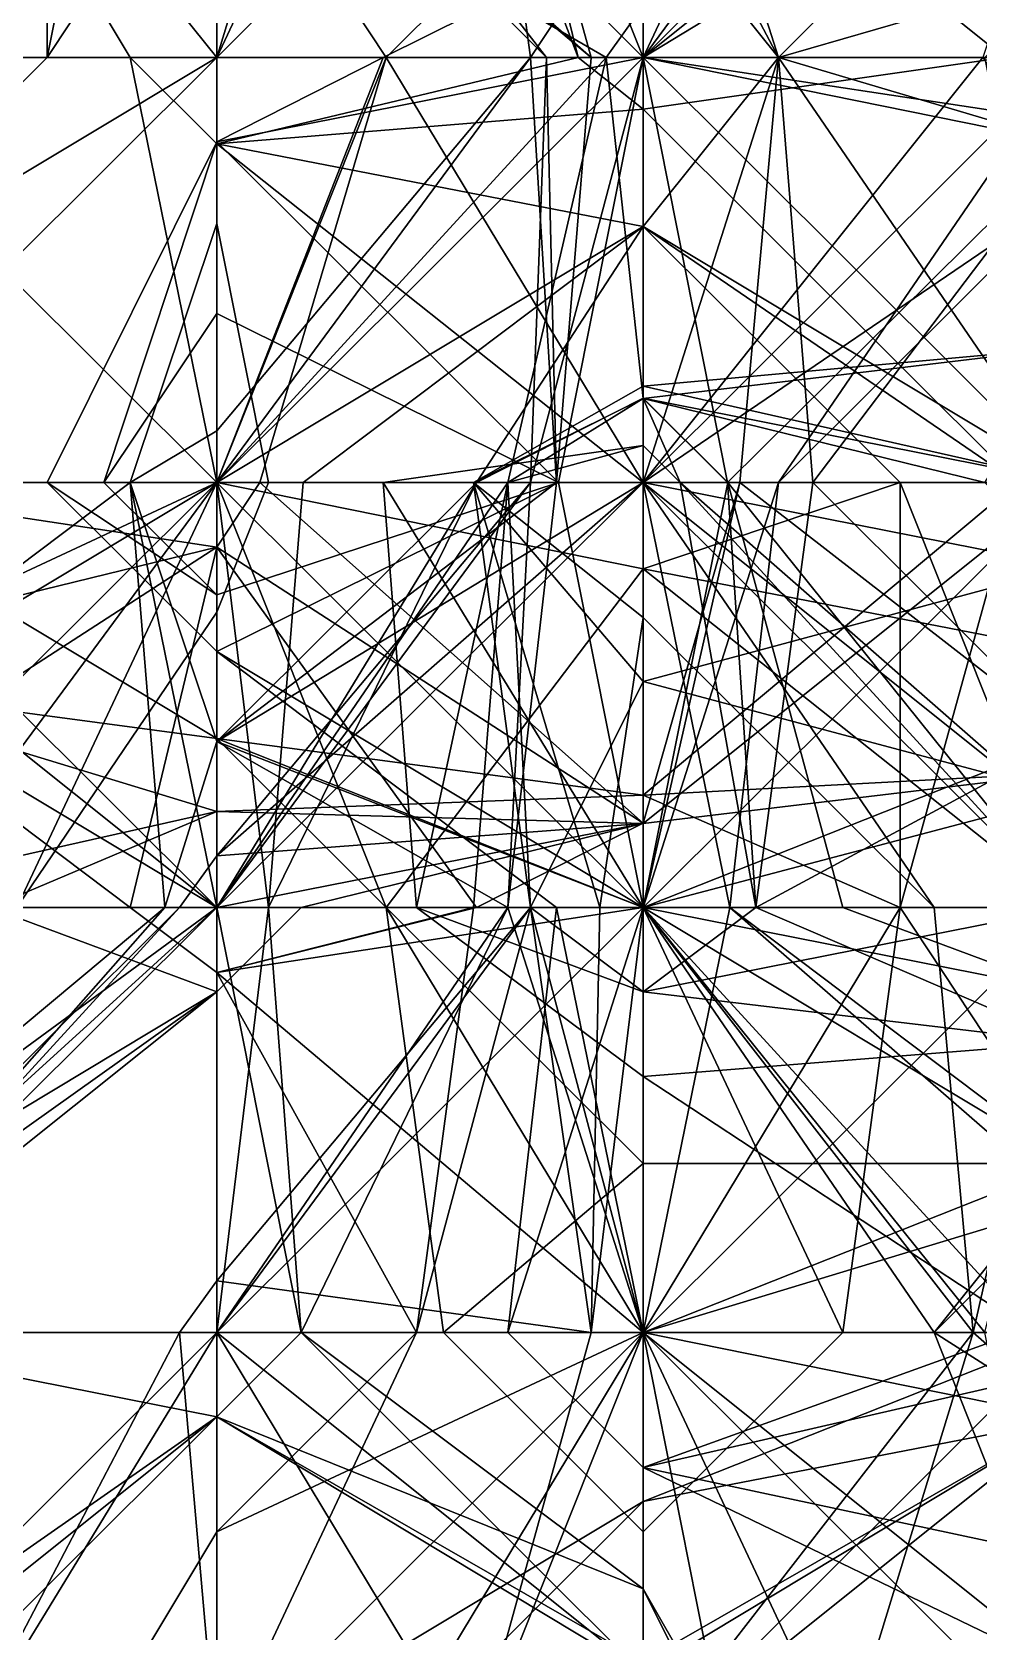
# Model space of a CAD drawing. Header units: metres. Extents: x 15 to 162, y 15 to 204.
# Drawn here: x 70.56 to 84.09, y 99.15 to 122.03 of the extents above; entities that cross this region are included whole.
import ezdxf

# ---------------------------------------------------------------- set-up
doc = ezdxf.new("R2010")
doc.units = ezdxf.units.M

msp = doc.modelspace()

# ---------------------------------------------------------------- linework, layer by layer
at = {"layer": 'fALFF_NINET_XXX_pre-post.nii', "color": 116, "linetype": 'CONTINUOUS'}
for points in [[(68.31032, 127.75, 17.709677), (67.1, 121.666664, 14.153797), (71.96094, 121.666664, 17.709677)], [(67.1, 121.666664, 86.20104), (70.774414, 127.75, 82.645164), (70.774414, 121.666664, 82.645164)], [(67.1, 121.666664, 86.20104), (73.2, 124.90044, 88.548386), (70.774414, 127.75, 82.645164)], [(73.2, 121.666664, 18.608997), (73.2, 127.75, 20.847708), (68.31032, 127.75, 17.709677)], [(71.96094, 121.666664, 17.709677), (73.2, 121.666664, 18.608997), (68.31032, 127.75, 17.709677)], [(73.2, 125.33103, 76.741936), (70.774414, 121.666664, 82.645164), (71.99196, 127.75, 76.741936)], [(71.99196, 127.75, 76.741936), (70.774414, 121.666664, 82.645164), (70.774414, 127.75, 82.645164)], [(76.057365, 127.75, 23.612904), (73.2, 121.666664, 18.608997), (78.370705, 121.666664, 23.612904)], [(73.2, 127.75, 20.847708), (73.2, 121.666664, 18.608997), (76.057365, 127.75, 23.612904)], [(77.91861, 121.666664, 35.419353), (73.2, 126.37238, 35.419353), (73.2, 127.75, 33.07201)], [(79.3, 121.666664, 33.54443), (77.91861, 121.666664, 35.419353), (73.2, 127.75, 33.07201)], [(79.3, 121.666664, 33.54443), (73.2, 127.75, 33.07201), (76.87441, 127.75, 29.516129)], [(73.2, 126.14158, 41.322582), (78.556564, 121.666664, 41.322582), (76.87441, 127.75, 47.225807)], [(75.05859, 127.75, 147.58064), (73.2, 121.666664, 151.13652), (73.2, 126.51432, 147.58064)], [(75.05859, 127.75, 147.58064), (79.3, 127.75, 150.34584), (73.2, 121.666664, 151.13652)], [(79.3, 127.75, 150.34584), (79.3, 121.666664, 151.13652), (73.2, 121.666664, 151.13652)], [(78.370705, 121.666664, 23.612904), (76.87441, 127.75, 29.516129), (76.057365, 127.75, 23.612904)], [(79.3, 121.666664, 24.512222), (79.3, 125.81787, 29.516129), (76.87441, 127.75, 29.516129)], [(79.3, 121.666664, 24.512222), (76.87441, 127.75, 29.516129), (78.370705, 121.666664, 23.612904)], [(79.3, 121.666664, 33.54443), (76.87441, 127.75, 29.516129), (79.3, 125.81787, 29.516129)], [(78.556564, 121.666664, 41.322582), (77.68717, 121.666664, 47.225807), (76.87441, 127.75, 47.225807)], [(79.3, 124.08563, 53.129032), (76.87441, 127.75, 47.225807), (77.68717, 121.666664, 53.129032)], [(77.68717, 121.666664, 53.129032), (76.87441, 127.75, 47.225807), (77.68717, 121.666664, 47.225807)], [(85.4, 122.87367, 47.225807), (79.3, 127.75, 49.57315), (81.23742, 121.666664, 53.129032)], [(79.3, 124.08563, 53.129032), (81.23742, 121.666664, 53.129032), (79.3, 127.75, 49.57315)], [(85.4, 126.54526, 100.354836), (83.78718, 127.75, 94.451614), (79.3, 121.666664, 94.96551)], [(79.3, 122.40808, 94.451614), (79.3, 121.666664, 94.96551), (83.78718, 127.75, 94.451614)], [(82.15737, 127.75, 123.96774), (79.3, 123.52018, 123.96774), (79.3, 121.666664, 124.86706)], [(82.15737, 127.75, 123.96774), (79.3, 121.666664, 124.86706), (85.4, 127.75, 126.315094)], [(85.4, 127.75, 126.315094), (79.3, 121.666664, 124.86706), (85.4, 121.666664, 125.52855)], [(85.4, 121.666664, 151.13652), (79.3, 121.666664, 151.13652), (85.4, 127.75, 150.34584)], [(85.4, 127.75, 150.34584), (79.3, 121.666664, 151.13652), (79.3, 127.75, 150.34584)], [(67.1, 125.81787, 141.67741), (73.2, 126.51432, 147.58064), (69.52559, 121.666664, 147.58064)], [(69.52559, 121.666664, 147.58064), (73.2, 126.51432, 147.58064), (73.2, 121.666664, 151.13652)], [(78.556564, 121.666664, 41.322582), (73.2, 126.37238, 35.419353), (77.91861, 121.666664, 35.419353)], [(73.2, 126.14158, 41.322582), (73.2, 126.37238, 35.419353), (78.556564, 121.666664, 41.322582)], [(85.4, 126.54526, 100.354836), (79.3, 121.666664, 94.96551), (85.4, 121.666664, 94.96551)], [(84.4707, 121.666664, 29.516129), (79.3, 125.81787, 29.516129), (79.3, 121.666664, 24.512222)], [(84.4707, 121.666664, 29.516129), (79.3, 121.666664, 33.54443), (79.3, 125.81787, 29.516129)], [(79.3, 125.33103, 82.645164), (85.4, 125.81787, 88.548386), (81.23742, 121.666664, 88.548386)], [(81.23742, 121.666664, 88.548386), (85.4, 125.81787, 88.548386), (85.4, 121.666664, 93.55229)], [(73.2, 125.33103, 76.741936), (73.2, 121.666664, 80.29782), (70.774414, 121.666664, 82.645164)], [(73.2, 125.33103, 76.741936), (79.3, 125.33103, 82.645164), (75.62559, 121.666664, 82.645164)], [(73.2, 125.33103, 76.741936), (75.62559, 121.666664, 82.645164), (73.2, 121.666664, 80.29782)], [(75.62559, 121.666664, 82.645164), (79.3, 125.33103, 82.645164), (79.3, 121.666664, 86.20104)], [(85.4, 125.373695, 118.064514), (79.3, 121.666664, 122.76865), (79.3, 123.52018, 123.96774)], [(85.4, 125.373695, 118.064514), (84.160934, 121.666664, 118.064514), (79.3, 121.666664, 122.76865)], [(79.3, 125.33103, 82.645164), (81.23742, 121.666664, 88.548386), (79.3, 121.666664, 86.20104)], [(67.1, 121.666664, 86.20104), (67.1, 124.90044, 88.548386), (73.2, 124.90044, 88.548386)], [(73.2, 124.90044, 88.548386), (67.1, 124.90044, 88.548386), (67.1, 121.666664, 90.109184)], [(73.2, 121.666664, 89.71745), (73.2, 124.90044, 88.548386), (67.1, 121.666664, 90.109184)], [(73.2, 124.90044, 88.548386), (78.768974, 121.666664, 94.451614), (79.3, 122.40808, 94.451614)], [(73.2, 124.90044, 88.548386), (73.2, 121.666664, 89.71745), (78.768974, 121.666664, 94.451614)], [(77.68717, 121.666664, 53.129032), (79.3, 121.666664, 54.68983), (79.3, 124.08563, 53.129032)], [(81.23742, 121.666664, 53.129032), (79.3, 124.08563, 53.129032), (79.3, 121.666664, 54.68983)], [(79.3, 121.666664, 122.76865), (75.58281, 121.666664, 123.96774), (79.3, 123.52018, 123.96774)], [(75.58281, 121.666664, 123.96774), (79.3, 121.666664, 124.86706), (79.3, 123.52018, 123.96774)], [(85.4, 122.87367, 47.225807), (81.23742, 121.666664, 53.129032), (84.18968, 121.666664, 47.225807)], [(78.768974, 121.666664, 94.451614), (79.3, 121.666664, 94.96551), (79.3, 122.40808, 94.451614)], [(71.96094, 121.666664, 17.709677), (67.1, 121.666664, 14.153797), (73.2, 115.583336, 14.153797)], [(67.1, 121.666664, 14.153797), (67.1, 115.583336, 14.944483), (73.2, 115.583336, 14.153797)], [(67.1, 118.0023, 82.645164), (70.774414, 121.666664, 82.645164), (73.2, 121.666664, 80.29782)], [(67.1, 118.0023, 82.645164), (73.2, 121.666664, 80.29782), (67.1, 115.583336, 81.084366)], [(67.1, 115.583336, 81.084366), (73.2, 121.666664, 80.29782), (73.2, 115.583336, 82.045616)], [(67.1, 118.0023, 82.645164), (67.1, 121.666664, 86.20104), (70.774414, 121.666664, 82.645164)], [(73.2, 115.583336, 90.42331), (73.2, 121.666664, 89.71745), (67.1, 115.583336, 89.71745)], [(73.2, 121.666664, 89.71745), (67.1, 121.666664, 90.109184), (67.1, 115.583336, 89.71745)], [(69.52559, 121.666664, 147.58064), (73.2, 121.666664, 151.13652), (67.1, 115.583336, 148.75192)], [(73.2, 121.666664, 151.13652), (73.2, 115.583336, 151.13652), (67.1, 115.583336, 148.75192)], [(71.96094, 121.666664, 17.709677), (73.2, 115.583336, 14.153797), (73.2, 120.43099, 17.709677)], [(73.2, 120.43099, 17.709677), (73.2, 121.666664, 18.608997), (71.96094, 121.666664, 17.709677)], [(78.370705, 121.666664, 23.612904), (73.2, 121.666664, 18.608997), (73.2, 120.43099, 17.709677)], [(78.370705, 121.666664, 23.612904), (73.2, 120.43099, 17.709677), (79.3, 120.925255, 23.612904)], [(78.060936, 115.583336, 41.322582), (73.2, 115.583336, 46.026714), (77.68717, 121.666664, 47.225807)], [(77.68717, 121.666664, 47.225807), (73.2, 115.583336, 46.026714), (73.2, 116.324745, 47.225807)], [(73.2, 116.324745, 47.225807), (77.68717, 121.666664, 53.129032), (77.68717, 121.666664, 47.225807)], [(73.2, 116.324745, 47.225807), (73.2, 116.324745, 53.129032), (77.68717, 121.666664, 53.129032)], [(77.68717, 121.666664, 53.129032), (73.2, 116.324745, 53.129032), (73.2, 115.583336, 53.72858)], [(77.68717, 121.666664, 53.129032), (73.2, 115.583336, 53.72858), (79.3, 121.666664, 54.68983)], [(79.3, 119.2477, 53.129032), (79.3, 121.666664, 54.68983), (73.2, 115.583336, 53.72858)], [(75.62559, 121.666664, 82.645164), (73.819534, 115.583336, 82.645164), (73.2, 115.583336, 82.045616)], [(73.2, 121.666664, 80.29782), (75.62559, 121.666664, 82.645164), (73.2, 115.583336, 82.045616)], [(78.768974, 121.666664, 94.451614), (73.2, 115.583336, 90.42331), (77.36258, 115.583336, 94.451614)], [(73.2, 121.666664, 89.71745), (73.2, 115.583336, 90.42331), (78.768974, 121.666664, 94.451614)], [(78.08968, 115.583336, 118.064514), (73.2, 120.45966, 123.96774), (79.3, 121.666664, 122.76865)], [(75.58281, 121.666664, 123.96774), (79.3, 121.666664, 122.76865), (73.2, 120.45966, 123.96774)], [(75.58281, 121.666664, 123.96774), (73.2, 120.45966, 123.96774), (73.2, 115.583336, 126.315094)], [(75.58281, 121.666664, 123.96774), (73.2, 115.583336, 126.315094), (79.3, 121.666664, 124.86706)], [(79.3, 121.666664, 124.86706), (73.2, 115.583336, 126.315094), (79.3, 115.583336, 126.315094)], [(79.3, 115.583336, 151.13652), (73.2, 115.583336, 151.13652), (79.3, 121.666664, 151.13652)], [(79.3, 121.666664, 151.13652), (73.2, 115.583336, 151.13652), (73.2, 121.666664, 151.13652)], [(73.819534, 115.583336, 82.645164), (75.62559, 121.666664, 82.645164), (79.3, 115.583336, 87.211555)], [(79.3, 115.583336, 87.211555), (75.62559, 121.666664, 82.645164), (79.3, 121.666664, 86.20104)], [(79.3, 116.78808, 100.354836), (78.768974, 121.666664, 94.451614), (77.36258, 115.583336, 100.354836)], [(77.36258, 115.583336, 100.354836), (78.768974, 121.666664, 94.451614), (77.36258, 115.583336, 94.451614)], [(79.3, 121.666664, 33.54443), (79.3, 115.583336, 34.250286), (77.68717, 115.583336, 35.419353)], [(77.91861, 121.666664, 35.419353), (79.3, 121.666664, 33.54443), (77.68717, 115.583336, 35.419353)], [(77.68717, 115.583336, 35.419353), (78.060936, 115.583336, 41.322582), (77.91861, 121.666664, 35.419353)], [(78.060936, 115.583336, 41.322582), (77.68717, 121.666664, 47.225807), (78.556564, 121.666664, 41.322582)], [(78.060936, 115.583336, 41.322582), (78.556564, 121.666664, 41.322582), (77.91861, 121.666664, 35.419353)], [(78.08968, 115.583336, 118.064514), (79.3, 121.666664, 122.76865), (79.3, 115.583336, 119.23579)], [(79.3, 120.925255, 23.612904), (79.3, 121.666664, 24.512222), (78.370705, 121.666664, 23.612904)], [(79.3, 116.78808, 100.354836), (79.3, 121.666664, 94.96551), (78.768974, 121.666664, 94.451614)], [(79.3, 120.925255, 23.612904), (84.4707, 121.666664, 29.516129), (79.3, 121.666664, 24.512222)], [(84.65656, 115.583336, 23.612904), (84.4707, 121.666664, 29.516129), (79.3, 120.925255, 23.612904)], [(85.4, 120.73991, 29.516129), (79.3, 121.666664, 33.54443), (84.4707, 121.666664, 29.516129)], [(85.4, 120.73991, 29.516129), (85.4, 115.583336, 33.54443), (79.3, 121.666664, 33.54443)], [(85.4, 115.583336, 33.54443), (79.3, 115.583336, 34.250286), (79.3, 121.666664, 33.54443)], [(81.23742, 121.666664, 53.129032), (79.3, 119.2477, 53.129032), (85.4, 115.583336, 49.57315)], [(79.3, 119.2477, 53.129032), (81.23742, 121.666664, 53.129032), (79.3, 121.666664, 54.68983)], [(81.23742, 121.666664, 88.548386), (80.68139, 115.583336, 88.548386), (79.3, 115.583336, 87.211555)], [(79.3, 121.666664, 86.20104), (81.23742, 121.666664, 88.548386), (79.3, 115.583336, 87.211555)], [(85.4, 120.43099, 94.451614), (85.4, 121.666664, 94.96551), (79.3, 121.666664, 94.96551)], [(85.4, 120.43099, 94.451614), (79.3, 121.666664, 94.96551), (80.50804, 115.583336, 100.354836)], [(79.3, 116.78808, 100.354836), (80.50804, 115.583336, 100.354836), (79.3, 121.666664, 94.96551)], [(84.160934, 121.666664, 118.064514), (85.4, 119.73454, 123.96774), (79.3, 115.583336, 119.23579)], [(84.160934, 121.666664, 118.064514), (79.3, 115.583336, 119.23579), (79.3, 121.666664, 122.76865)], [(81.23742, 115.583336, 123.96774), (85.4, 121.666664, 125.52855), (79.3, 115.583336, 126.315094)], [(79.3, 115.583336, 126.315094), (85.4, 121.666664, 125.52855), (79.3, 121.666664, 124.86706)], [(85.4, 115.583336, 151.13652), (79.3, 115.583336, 151.13652), (85.4, 121.666664, 151.13652)], [(85.4, 121.666664, 151.13652), (79.3, 115.583336, 151.13652), (79.3, 121.666664, 151.13652)], [(81.725586, 115.583336, 94.451614), (80.68139, 115.583336, 88.548386), (81.23742, 121.666664, 88.548386)], [(84.18968, 121.666664, 47.225807), (81.23742, 121.666664, 53.129032), (85.4, 115.583336, 49.57315)], [(85.4, 120.43099, 94.451614), (81.23742, 121.666664, 88.548386), (85.4, 121.666664, 93.55229)], [(85.4, 120.43099, 94.451614), (81.725586, 115.583336, 94.451614), (81.23742, 121.666664, 88.548386)], [(81.23742, 115.583336, 123.96774), (85.4, 119.73454, 123.96774), (85.4, 121.666664, 125.52855)], [(79.3, 120.925255, 23.612904), (73.2, 120.43099, 17.709677), (79.3, 119.2477, 17.709677)], [(79.3, 120.925255, 23.612904), (79.3, 119.2477, 17.709677), (84.65656, 115.583336, 23.612904)], [(71.58717, 115.583336, 118.064514), (70.774414, 115.583336, 123.96774), (73.2, 120.45966, 123.96774)], [(70.774414, 115.583336, 123.96774), (73.2, 115.583336, 126.315094), (73.2, 120.45966, 123.96774)], [(73.2, 118.0023, 118.064514), (71.58717, 115.583336, 118.064514), (73.2, 120.45966, 123.96774)], [(78.08968, 115.583336, 118.064514), (73.2, 118.0023, 118.064514), (73.2, 120.45966, 123.96774)], [(79.3, 115.583336, 13.005545), (73.2, 120.43099, 17.709677), (73.2, 115.583336, 14.153797)], [(79.3, 119.2477, 17.709677), (73.2, 120.43099, 17.709677), (79.3, 115.583336, 13.005545)], [(85.4, 120.43099, 94.451614), (80.50804, 115.583336, 100.354836), (81.725586, 115.583336, 94.451614)], [(81.23742, 115.583336, 123.96774), (79.3, 115.583336, 119.23579), (85.4, 119.73454, 123.96774)], [(73.2, 115.583336, 134.5751), (71.96094, 115.583336, 135.7742), (73.2, 119.29037, 135.7742)], [(71.96094, 115.583336, 135.7742), (73.2, 115.583336, 136.49365), (73.2, 119.29037, 135.7742)], [(73.943436, 115.583336, 135.7742), (73.2, 115.583336, 134.5751), (73.2, 119.29037, 135.7742)], [(73.943436, 115.583336, 135.7742), (73.2, 119.29037, 135.7742), (73.2, 115.583336, 136.49365)], [(74.439064, 115.583336, 53.129032), (79.3, 119.2477, 53.129032), (73.2, 115.583336, 53.72858)], [(79.3, 119.2477, 53.129032), (74.439064, 115.583336, 53.129032), (76.91719, 115.583336, 47.225807)], [(79.3, 116.79034, 47.225807), (79.3, 119.2477, 53.129032), (76.91719, 115.583336, 47.225807)], [(82.97441, 115.583336, 17.709677), (79.3, 119.2477, 17.709677), (79.3, 115.583336, 13.005545)], [(84.65656, 115.583336, 23.612904), (79.3, 119.2477, 17.709677), (82.97441, 115.583336, 17.709677)], [(79.3, 119.2477, 53.129032), (79.3, 116.79034, 47.225807), (85.4, 115.583336, 49.57315)], [(73.2, 115.583336, 113.33256), (71.58717, 115.583336, 118.064514), (73.2, 118.0023, 118.064514)], [(78.08968, 115.583336, 118.064514), (73.2, 115.583336, 113.33256), (73.2, 118.0023, 118.064514)], [(85.4, 117.51546, 64.935486), (85.4, 115.583336, 63.59865), (79.3, 116.96095, 64.935486)], [(84.18968, 115.583336, 70.83871), (85.4, 117.51546, 64.935486), (79.3, 116.78808, 70.83871)], [(79.3, 116.78808, 70.83871), (85.4, 117.51546, 64.935486), (79.3, 116.96095, 64.935486)], [(79.3, 115.583336, 63.374683), (76.87441, 115.583336, 64.935486), (79.3, 116.96095, 64.935486)], [(79.3, 116.96095, 64.935486), (76.87441, 115.583336, 64.935486), (79.3, 116.78808, 70.83871)], [(85.4, 115.583336, 63.59865), (79.3, 115.583336, 63.374683), (79.3, 116.96095, 64.935486)], [(76.87441, 115.583336, 64.935486), (76.87441, 115.583336, 70.83871), (79.3, 116.78808, 70.83871)], [(76.87441, 115.583336, 70.83871), (79.3, 115.583336, 73.97674), (79.3, 116.78808, 70.83871)], [(79.3, 115.583336, 44.919857), (79.3, 116.79034, 47.225807), (76.91719, 115.583336, 47.225807)], [(79.3, 116.78808, 100.354836), (77.36258, 115.583336, 100.354836), (79.3, 116.11291, 106.258064)], [(80.510315, 115.583336, 47.225807), (79.3, 116.79034, 47.225807), (79.3, 115.583336, 44.919857)], [(80.510315, 115.583336, 47.225807), (85.4, 115.583336, 49.57315), (79.3, 116.79034, 47.225807)], [(84.18968, 115.583336, 70.83871), (79.3, 116.78808, 70.83871), (79.3, 115.583336, 73.97674)], [(79.831024, 115.583336, 106.258064), (80.50804, 115.583336, 100.354836), (79.3, 116.78808, 100.354836)], [(79.3, 116.11291, 106.258064), (79.831024, 115.583336, 106.258064), (79.3, 116.78808, 100.354836)], [(73.2, 115.583336, 46.026714), (71.96094, 115.583336, 47.225807), (73.2, 116.324745, 47.225807)], [(71.96094, 115.583336, 47.225807), (71.96094, 115.583336, 53.129032), (73.2, 116.324745, 53.129032)], [(73.2, 116.324745, 47.225807), (71.96094, 115.583336, 47.225807), (73.2, 116.324745, 53.129032)], [(71.96094, 115.583336, 53.129032), (73.2, 115.583336, 53.72858), (73.2, 116.324745, 53.129032)], [(77.36258, 115.583336, 100.354836), (75.58281, 115.583336, 106.258064), (79.3, 116.11291, 106.258064)], [(75.58281, 115.583336, 106.258064), (79.3, 115.583336, 108.0567), (79.3, 116.11291, 106.258064)], [(79.831024, 115.583336, 106.258064), (79.3, 116.11291, 106.258064), (79.3, 115.583336, 108.0567)], [(67.1, 115.583336, 14.944483), (73.2, 111.91897, 17.709677), (73.2, 115.583336, 14.153797)], [(67.1, 112.733765, 17.709677), (73.2, 111.91897, 17.709677), (67.1, 115.583336, 14.944483)], [(67.1, 115.583336, 81.084366), (73.2, 115.583336, 82.045616), (73.2, 114.65658, 82.645164)], [(67.1, 110.70701, 82.645164), (67.1, 115.583336, 81.084366), (73.2, 114.65658, 82.645164)], [(67.1, 113.16437, 88.548386), (73.2, 109.5, 89.74748), (67.1, 115.583336, 89.71745)], [(67.1, 115.583336, 89.71745), (73.2, 109.5, 89.74748), (73.2, 115.583336, 90.42331)], [(67.1, 111.91897, 135.7742), (71.96094, 115.583336, 135.7742), (73.2, 115.583336, 134.5751)], [(67.1, 111.91897, 135.7742), (73.2, 115.583336, 134.5751), (67.1, 109.5, 133.89928)], [(70.34263, 109.5, 135.7742), (67.1, 109.5, 133.89928), (73.2, 115.583336, 134.5751)], [(67.1, 111.91897, 135.7742), (67.1, 112.733765, 141.67741), (73.2, 115.583336, 136.49365)], [(67.1, 111.91897, 135.7742), (73.2, 115.583336, 136.49365), (71.96094, 115.583336, 135.7742)], [(67.1, 112.733765, 141.67741), (68.71282, 109.5, 141.67741), (73.2, 115.583336, 136.49365)], [(67.1, 114.37633, 147.58064), (67.1, 115.583336, 148.75192), (73.2, 109.5, 151.13652)], [(67.1, 115.583336, 148.75192), (73.2, 115.583336, 151.13652), (73.2, 109.5, 151.13652)], [(68.71282, 109.5, 141.67741), (70.34263, 109.5, 135.7742), (73.2, 115.583336, 136.49365)], [(73.2, 113.72982, 135.7742), (70.34263, 109.5, 135.7742), (73.2, 115.583336, 134.5751)], [(73.2, 113.72982, 135.7742), (73.2, 115.583336, 136.49365), (70.34263, 109.5, 135.7742)], [(73.2, 113.97491, 118.064514), (73.2, 113.16437, 123.96774), (70.774414, 115.583336, 123.96774)], [(71.58717, 115.583336, 118.064514), (73.2, 113.97491, 118.064514), (70.774414, 115.583336, 123.96774)], [(73.2, 113.16437, 123.96774), (73.2, 115.583336, 126.315094), (70.774414, 115.583336, 123.96774)], [(73.2, 115.583336, 113.33256), (73.2, 113.97491, 118.064514), (71.58717, 115.583336, 118.064514)], [(73.2, 115.583336, 46.026714), (73.2, 111.876305, 47.225807), (71.96094, 115.583336, 47.225807)], [(73.2, 111.876305, 47.225807), (72.456566, 109.5, 53.129032), (71.96094, 115.583336, 47.225807)], [(71.96094, 115.583336, 47.225807), (72.456566, 109.5, 53.129032), (71.96094, 115.583336, 53.129032)], [(73.2, 109.5, 53.848488), (73.2, 115.583336, 53.72858), (71.96094, 115.583336, 53.129032)], [(72.456566, 109.5, 53.129032), (73.2, 109.5, 53.848488), (71.96094, 115.583336, 53.129032)], [(79.3, 114.34766, 11.806452), (79.3, 115.583336, 13.005545), (73.2, 115.583336, 14.153797)], [(79.3, 114.34766, 11.806452), (73.2, 115.583336, 14.153797), (75.62559, 109.5, 17.709677)], [(73.2, 111.91897, 17.709677), (75.62559, 109.5, 17.709677), (73.2, 115.583336, 14.153797)], [(79.3, 115.583336, 34.250286), (73.2, 110.24141, 35.419353), (77.68717, 115.583336, 35.419353)], [(79.3, 110.70474, 29.516129), (73.2, 110.24141, 35.419353), (79.3, 115.583336, 34.250286)], [(73.2, 109.5, 36.318676), (77.68717, 115.583336, 35.419353), (73.2, 110.24141, 35.419353)], [(73.2, 109.5, 36.318676), (77.36258, 109.5, 41.322582), (77.68717, 115.583336, 35.419353)], [(78.060936, 115.583336, 41.322582), (77.36258, 109.5, 41.322582), (73.2, 111.876305, 47.225807)], [(78.060936, 115.583336, 41.322582), (73.2, 111.876305, 47.225807), (73.2, 115.583336, 46.026714)], [(76.91719, 115.583336, 47.225807), (73.2, 111.876305, 47.225807), (79.3, 115.583336, 44.919857)], [(79.3, 109.5, 44.460613), (79.3, 115.583336, 44.919857), (73.2, 111.876305, 47.225807)], [(73.2, 109.5, 49.531754), (73.2, 111.876305, 47.225807), (76.91719, 115.583336, 47.225807)], [(73.2, 109.5, 49.531754), (76.91719, 115.583336, 47.225807), (73.943436, 109.5, 53.129032)], [(73.943436, 109.5, 53.129032), (74.439064, 115.583336, 53.129032), (73.2, 115.583336, 53.72858)], [(73.2, 109.5, 53.848488), (73.943436, 109.5, 53.129032), (73.2, 115.583336, 53.72858)], [(73.2, 115.583336, 82.045616), (73.819534, 115.583336, 82.645164), (73.2, 114.65658, 82.645164)], [(73.2, 114.65658, 82.645164), (73.819534, 115.583336, 82.645164), (79.3, 110.70701, 88.548386)], [(73.2, 109.5, 89.74748), (77.36258, 115.583336, 94.451614), (73.2, 115.583336, 90.42331)], [(73.2, 109.5, 89.74748), (76.87441, 109.5, 94.451614), (77.36258, 115.583336, 94.451614)], [(73.2, 113.97491, 118.064514), (73.2, 115.583336, 113.33256), (78.08968, 115.583336, 118.064514)], [(78.08968, 115.583336, 118.064514), (79.3, 109.5, 122.76865), (73.2, 113.16437, 123.96774)], [(78.08968, 115.583336, 118.064514), (73.2, 113.16437, 123.96774), (73.2, 113.97491, 118.064514)], [(73.2, 113.16437, 123.96774), (79.3, 109.5, 124.56729), (73.2, 115.583336, 126.315094)], [(73.2, 115.583336, 126.315094), (79.3, 109.5, 124.56729), (79.3, 115.583336, 126.315094)], [(73.2, 113.72982, 135.7742), (73.2, 115.583336, 134.5751), (73.943436, 115.583336, 135.7742)], [(73.2, 113.72982, 135.7742), (73.943436, 115.583336, 135.7742), (73.2, 115.583336, 136.49365)], [(79.3, 109.5, 151.13652), (73.2, 109.5, 151.13652), (79.3, 115.583336, 151.13652)], [(79.3, 115.583336, 151.13652), (73.2, 109.5, 151.13652), (73.2, 115.583336, 151.13652)], [(73.819534, 115.583336, 82.645164), (79.3, 115.583336, 87.211555), (79.3, 110.70701, 88.548386)], [(73.943436, 109.5, 53.129032), (76.91719, 115.583336, 47.225807), (74.439064, 115.583336, 53.129032)], [(76.057365, 109.5, 106.258064), (75.58281, 115.583336, 106.258064), (77.36258, 115.583336, 100.354836)], [(79.3, 109.5, 110.99002), (79.3, 115.583336, 108.0567), (75.58281, 115.583336, 106.258064)], [(76.057365, 109.5, 106.258064), (79.3, 109.5, 110.99002), (75.58281, 115.583336, 106.258064)], [(77.68717, 109.5, 100.354836), (76.057365, 109.5, 106.258064), (77.36258, 115.583336, 100.354836)], [(79.3, 115.583336, 63.374683), (79.3, 113.65121, 64.935486), (76.87441, 115.583336, 64.935486)], [(79.3, 113.65121, 64.935486), (78.680466, 109.5, 70.83871), (76.87441, 115.583336, 64.935486)], [(76.87441, 115.583336, 64.935486), (78.680466, 109.5, 70.83871), (76.87441, 115.583336, 70.83871)], [(79.3, 112.733765, 76.741936), (79.3, 115.583336, 73.97674), (76.87441, 115.583336, 70.83871)], [(79.3, 112.733765, 76.741936), (76.87441, 115.583336, 70.83871), (77.68717, 109.5, 76.741936)], [(77.68717, 109.5, 76.741936), (76.87441, 115.583336, 70.83871), (78.680466, 109.5, 70.83871)], [(76.87441, 109.5, 94.451614), (77.68717, 109.5, 100.354836), (77.36258, 115.583336, 94.451614)], [(77.36258, 109.5, 41.322582), (78.060936, 115.583336, 41.322582), (77.68717, 115.583336, 35.419353)], [(77.68717, 109.5, 100.354836), (77.36258, 115.583336, 100.354836), (77.36258, 115.583336, 94.451614)], [(78.08968, 115.583336, 118.064514), (79.3, 115.583336, 119.23579), (79.3, 109.5, 122.76865)], [(85.4, 109.5, 15.362331), (82.97441, 115.583336, 17.709677), (79.3, 114.34766, 11.806452)], [(79.3, 115.583336, 13.005545), (79.3, 114.34766, 11.806452), (82.97441, 115.583336, 17.709677)], [(79.3, 111.10842, 23.612904), (84.65656, 115.583336, 23.612904), (82.97441, 109.5, 17.709677)], [(84.65656, 115.583336, 23.612904), (79.3, 111.10842, 23.612904), (85.4, 111.43213, 29.516129)], [(79.3, 110.70474, 29.516129), (85.4, 115.583336, 33.54443), (85.4, 111.43213, 29.516129)], [(79.3, 115.583336, 34.250286), (85.4, 115.583336, 33.54443), (79.3, 110.70474, 29.516129)], [(80.510315, 115.583336, 47.225807), (79.3, 109.5, 44.460613), (82.15737, 109.5, 47.225807)], [(79.3, 115.583336, 44.919857), (79.3, 109.5, 44.460613), (80.510315, 115.583336, 47.225807)], [(83.46258, 109.5, 64.935486), (79.3, 113.65121, 64.935486), (79.3, 115.583336, 63.374683)], [(83.46258, 109.5, 64.935486), (79.3, 115.583336, 63.374683), (85.4, 109.5, 63.060562)], [(85.4, 109.5, 63.060562), (79.3, 115.583336, 63.374683), (85.4, 115.583336, 63.59865)], [(79.3, 115.583336, 73.97674), (85.4, 114.37633, 70.83871), (84.18968, 115.583336, 70.83871)], [(79.3, 115.583336, 73.97674), (79.3, 112.733765, 76.741936), (85.4, 114.37633, 70.83871)], [(79.3, 110.70701, 88.548386), (79.3, 115.583336, 87.211555), (80.68139, 115.583336, 88.548386)], [(85.4, 111.91897, 94.451614), (79.3, 109.5, 89.719666), (80.68139, 115.583336, 88.548386)], [(79.3, 110.70701, 88.548386), (80.68139, 115.583336, 88.548386), (79.3, 109.5, 89.719666)], [(85.4, 110.70474, 106.258064), (79.831024, 115.583336, 106.258064), (79.3, 115.583336, 108.0567)], [(85.4, 110.70474, 106.258064), (79.3, 115.583336, 108.0567), (85.4, 109.5, 108.605415)], [(85.4, 109.5, 108.605415), (79.3, 115.583336, 108.0567), (79.3, 109.5, 110.99002)], [(81.23742, 115.583336, 123.96774), (80.53906, 109.5, 123.96774), (79.3, 109.5, 122.76865)], [(79.3, 115.583336, 119.23579), (81.23742, 115.583336, 123.96774), (79.3, 109.5, 122.76865)], [(80.53906, 109.5, 123.96774), (81.23742, 115.583336, 123.96774), (79.3, 115.583336, 126.315094)], [(79.3, 109.5, 124.56729), (80.53906, 109.5, 123.96774), (79.3, 115.583336, 126.315094)], [(85.4, 109.5, 151.13652), (79.3, 109.5, 151.13652), (85.4, 115.583336, 151.13652)], [(85.4, 115.583336, 151.13652), (79.3, 109.5, 151.13652), (79.3, 115.583336, 151.13652)], [(85.4, 109.5, 104.69726), (79.831024, 115.583336, 106.258064), (85.4, 110.70474, 106.258064)], [(85.4, 109.5, 104.69726), (80.91283, 109.5, 100.354836), (79.831024, 115.583336, 106.258064)], [(80.91283, 109.5, 100.354836), (80.50804, 115.583336, 100.354836), (79.831024, 115.583336, 106.258064)], [(81.725586, 115.583336, 94.451614), (80.50804, 115.583336, 100.354836), (80.91283, 109.5, 100.354836)], [(85.4, 109.5, 49.57315), (85.4, 115.583336, 49.57315), (80.510315, 115.583336, 47.225807)], [(82.15737, 109.5, 47.225807), (85.4, 109.5, 49.57315), (80.510315, 115.583336, 47.225807)], [(85.4, 111.91897, 94.451614), (80.68139, 115.583336, 88.548386), (81.725586, 115.583336, 94.451614)], [(85.4, 111.91897, 94.451614), (81.725586, 115.583336, 94.451614), (80.91283, 109.5, 100.354836)], [(85.4, 109.5, 15.362331), (82.97441, 109.5, 17.709677), (82.97441, 115.583336, 17.709677)], [(84.65656, 115.583336, 23.612904), (82.97441, 115.583336, 17.709677), (82.97441, 109.5, 17.709677)], [(71.96094, 109.5, 88.548386), (67.1, 113.16437, 88.548386), (73.2, 114.65658, 82.645164)], [(67.1, 113.16437, 88.548386), (67.1, 110.70701, 82.645164), (73.2, 114.65658, 82.645164)], [(71.96094, 109.5, 88.548386), (73.2, 114.65658, 82.645164), (73.2, 109.5, 87.64907)], [(73.2, 114.65658, 82.645164), (79.3, 110.70701, 88.548386), (76.91719, 109.5, 88.548386)], [(73.2, 114.65658, 82.645164), (76.91719, 109.5, 88.548386), (73.2, 109.5, 87.64907)], [(67.1, 114.37633, 147.58064), (73.2, 109.5, 151.13652), (69.52559, 109.5, 147.58064)], [(79.3, 109.5, 8.250572), (79.3, 114.34766, 11.806452), (75.62559, 109.5, 11.806452)], [(79.3, 114.34766, 11.806452), (75.62559, 109.5, 17.709677), (75.62559, 109.5, 11.806452)], [(79.3, 112.733765, 76.741936), (85.4, 111.10842, 76.741936), (85.4, 114.37633, 70.83871)], [(85.4, 109.5, 8.250572), (79.3, 114.34766, 11.806452), (79.3, 109.5, 8.250572)], [(85.4, 113.16437, 11.806452), (79.3, 114.34766, 11.806452), (85.4, 109.5, 8.250572)], [(85.4, 109.5, 15.362331), (79.3, 114.34766, 11.806452), (85.4, 113.16437, 11.806452)], [(79.3, 113.65121, 64.935486), (79.3, 109.5, 69.93939), (78.680466, 109.5, 70.83871)], [(83.46258, 109.5, 64.935486), (79.3, 109.5, 69.93939), (79.3, 113.65121, 64.935486)], [(67.1, 113.16437, 88.548386), (71.96094, 109.5, 88.548386), (73.2, 109.5, 89.74748)], [(73.2, 113.16437, 123.96774), (79.3, 109.5, 122.76865), (78.060936, 109.5, 123.96774)], [(73.2, 113.16437, 123.96774), (78.060936, 109.5, 123.96774), (79.3, 109.5, 124.56729)], [(67.1, 109.5, 20.847708), (73.2, 110.87762, 23.612904), (67.1, 112.733765, 17.709677)], [(67.1, 112.733765, 17.709677), (73.2, 110.87762, 23.612904), (73.2, 111.91897, 17.709677)], [(77.68717, 109.5, 76.741936), (79.3, 109.5, 81.473885), (79.3, 112.733765, 76.741936)], [(85.4, 111.10842, 76.741936), (79.3, 112.733765, 76.741936), (79.3, 109.5, 81.473885)], [(79.3, 109.5, 21.265556), (75.62559, 109.5, 17.709677), (73.2, 111.91897, 17.709677)], [(79.3, 109.5, 21.265556), (73.2, 111.91897, 17.709677), (79.3, 111.10842, 23.612904)], [(79.3, 111.10842, 23.612904), (73.2, 111.91897, 17.709677), (73.2, 110.87762, 23.612904)], [(85.4, 111.91897, 94.451614), (85.4, 109.5, 93.28255), (79.3, 109.5, 89.719666)], [(85.4, 111.91897, 94.451614), (80.91283, 109.5, 100.354836), (85.4, 109.5, 96.01242)], [(73.2, 111.876305, 47.225807), (73.2, 109.5, 49.531754), (72.456566, 109.5, 53.129032)], [(77.36258, 109.5, 41.322582), (79.3, 109.5, 44.460613), (73.2, 111.876305, 47.225807)], [(79.3, 111.10842, 23.612904), (79.3, 110.70474, 29.516129), (85.4, 111.43213, 29.516129)], [(73.2, 110.87762, 23.612904), (79.3, 110.70474, 29.516129), (79.3, 111.10842, 23.612904)], [(79.3, 111.10842, 23.612904), (82.97441, 109.5, 17.709677), (79.3, 109.5, 21.265556)], [(85.4, 109.5, 77.911), (85.4, 111.10842, 76.741936), (79.3, 109.5, 81.473885)], [(67.1, 109.5, 20.847708), (69.95737, 109.5, 23.612904), (73.2, 110.87762, 23.612904)], [(69.95737, 109.5, 23.612904), (73.2, 109.5, 28.344852), (73.2, 110.87762, 23.612904)], [(73.2, 109.5, 28.344852), (79.3, 110.70474, 29.516129), (73.2, 110.87762, 23.612904)], [(73.2, 109.5, 28.344852), (74.41032, 109.5, 29.516129), (79.3, 110.70474, 29.516129)], [(79.3, 110.70474, 29.516129), (73.2, 109.5, 31.822077), (73.2, 110.24141, 35.419353)], [(79.3, 110.70474, 29.516129), (74.41032, 109.5, 29.516129), (73.2, 109.5, 31.822077)], [(79.3, 109.5, 89.719666), (76.91719, 109.5, 88.548386), (79.3, 110.70701, 88.548386)], [(73.2, 109.5, 31.822077), (72.668976, 109.5, 35.419353), (73.2, 110.24141, 35.419353)], [(72.668976, 109.5, 35.419353), (73.2, 109.5, 36.318676), (73.2, 110.24141, 35.419353)], [(67.1, 103.416664, 26.378098), (73.2, 108.29299, 29.516129), (69.95737, 109.5, 23.612904)], [(73.2, 109.5, 31.822077), (67.1, 103.94624, 35.419353), (72.668976, 109.5, 35.419353)], [(73.2, 109.5, 31.822077), (73.2, 108.29299, 29.516129), (67.1, 103.94624, 35.419353)], [(72.668976, 109.5, 35.419353), (67.1, 103.94624, 35.419353), (67.1, 103.416664, 36.0189)], [(72.668976, 109.5, 35.419353), (67.1, 103.416664, 36.0189), (73.2, 109.5, 36.318676)], [(73.2, 109.5, 36.318676), (67.1, 103.416664, 36.0189), (73.2, 103.416664, 40.151306)], [(67.1, 105.02509, 53.129032), (72.456566, 109.5, 53.129032), (73.2, 109.5, 49.531754)], [(67.1, 105.02509, 53.129032), (73.2, 109.5, 49.531754), (67.1, 103.416664, 48.397083)], [(67.1, 103.416664, 48.397083), (73.2, 109.5, 49.531754), (73.2, 103.416664, 48.397083)], [(72.456566, 109.5, 53.129032), (67.1, 105.02509, 53.129032), (67.1, 103.416664, 56.267063)], [(72.456566, 109.5, 53.129032), (67.1, 103.416664, 56.267063), (73.2, 109.5, 53.848488)], [(73.2, 109.5, 53.848488), (67.1, 103.416664, 56.267063), (73.2, 103.416664, 57.86098)], [(69.52559, 109.5, 147.58064), (73.2, 109.5, 151.13652), (67.1, 103.416664, 151.13652)], [(73.2, 109.5, 151.13652), (73.2, 103.416664, 151.13652), (67.1, 103.416664, 151.13652)], [(73.2, 109.5, 28.344852), (69.95737, 109.5, 23.612904), (73.2, 108.29299, 29.516129)], [(73.2, 109.5, 87.64907), (73.2, 108.57324, 88.548386), (71.96094, 109.5, 88.548386)], [(73.2, 108.57324, 88.548386), (73.2, 109.5, 89.74748), (71.96094, 109.5, 88.548386)], [(73.2, 108.29299, 29.516129), (74.41032, 109.5, 29.516129), (73.2, 109.5, 28.344852)], [(73.2, 108.29299, 29.516129), (73.2, 109.5, 31.822077), (74.41032, 109.5, 29.516129)], [(77.36258, 109.5, 41.322582), (73.2, 103.416664, 40.151306), (74.41032, 103.416664, 41.322582)], [(73.2, 109.5, 36.318676), (73.2, 103.416664, 40.151306), (77.36258, 109.5, 41.322582)], [(73.943436, 109.5, 53.129032), (74.408035, 103.416664, 53.129032), (73.2, 103.416664, 48.397083)], [(73.2, 109.5, 49.531754), (73.943436, 109.5, 53.129032), (73.2, 103.416664, 48.397083)], [(74.408035, 103.416664, 53.129032), (73.943436, 109.5, 53.129032), (73.2, 109.5, 53.848488)], [(73.2, 103.416664, 57.86098), (74.408035, 103.416664, 53.129032), (73.2, 109.5, 53.848488)], [(73.2, 104.15808, 76.741936), (77.68717, 109.5, 76.741936), (78.556564, 103.416664, 70.83871)], [(77.68717, 109.5, 76.741936), (73.2, 104.15808, 76.741936), (73.2, 103.416664, 77.64126)], [(77.68717, 109.5, 76.741936), (73.2, 103.416664, 77.64126), (79.3, 109.5, 81.473885)], [(79.3, 109.5, 81.473885), (73.2, 103.416664, 77.64126), (79.3, 103.416664, 78.078766)], [(73.2, 108.57324, 88.548386), (73.2, 109.5, 87.64907), (76.91719, 109.5, 88.548386)], [(79.3, 109.5, 89.719666), (79.3, 103.416664, 91.31358), (73.2, 108.57324, 88.548386)], [(79.3, 109.5, 89.719666), (73.2, 108.57324, 88.548386), (76.91719, 109.5, 88.548386)], [(73.2, 109.5, 89.74748), (73.2, 108.57324, 88.548386), (76.87441, 109.5, 94.451614)], [(76.057365, 103.416664, 94.451614), (76.87441, 109.5, 94.451614), (73.2, 108.57324, 88.548386)], [(79.3, 103.416664, 151.13652), (73.2, 103.416664, 151.13652), (79.3, 109.5, 151.13652)], [(79.3, 109.5, 151.13652), (73.2, 103.416664, 151.13652), (73.2, 109.5, 151.13652)], [(74.41032, 103.416664, 41.322582), (79.3, 103.416664, 43.669926), (77.36258, 109.5, 41.322582)], [(79.3, 109.5, 8.250572), (75.62559, 109.5, 11.806452), (79.3, 105.83563, 11.806452)], [(79.3, 105.83563, 11.806452), (75.62559, 109.5, 11.806452), (76.442635, 103.416664, 17.709677)], [(75.62559, 109.5, 11.806452), (75.62559, 109.5, 17.709677), (76.442635, 103.416664, 17.709677)], [(79.3, 103.416664, 20.474873), (75.62559, 109.5, 17.709677), (79.3, 109.5, 21.265556)], [(76.442635, 103.416664, 17.709677), (75.62559, 109.5, 17.709677), (79.3, 103.416664, 20.474873)], [(79.3, 103.416664, 95.62069), (77.68717, 109.5, 100.354836), (76.057365, 103.416664, 94.451614)], [(76.057365, 103.416664, 94.451614), (77.68717, 109.5, 100.354836), (76.87441, 109.5, 94.451614)], [(79.3, 108.29526, 100.354836), (79.3, 107.08103, 106.258064), (76.057365, 109.5, 106.258064)], [(77.68717, 109.5, 100.354836), (79.3, 108.29526, 100.354836), (76.057365, 109.5, 106.258064)], [(79.3, 107.08103, 106.258064), (79.3, 109.5, 110.99002), (76.057365, 109.5, 106.258064)], [(79.3, 103.416664, 43.669926), (79.3, 109.5, 44.460613), (77.36258, 109.5, 41.322582)], [(79.3, 109.5, 122.76865), (79.3, 103.416664, 122.09282), (77.36258, 103.416664, 123.96774)], [(78.060936, 109.5, 123.96774), (79.3, 109.5, 122.76865), (77.36258, 103.416664, 123.96774)], [(77.36258, 103.416664, 123.96774), (79.3, 103.416664, 125.52855), (78.060936, 109.5, 123.96774)], [(77.68717, 109.5, 76.741936), (78.680466, 109.5, 70.83871), (78.556564, 103.416664, 70.83871)], [(79.3, 103.416664, 95.62069), (79.3, 108.29526, 100.354836), (77.68717, 109.5, 100.354836)], [(79.3, 103.416664, 125.52855), (79.3, 109.5, 124.56729), (78.060936, 109.5, 123.96774)], [(79.3, 109.5, 69.93939), (79.3, 103.416664, 70.23917), (78.556564, 103.416664, 70.83871)], [(78.680466, 109.5, 70.83871), (79.3, 109.5, 69.93939), (78.556564, 103.416664, 70.83871)], [(79.3, 109.5, 8.250572), (85.4, 105.83563, 11.806452), (85.4, 109.5, 8.250572)], [(79.3, 105.83563, 11.806452), (85.4, 105.83563, 11.806452), (79.3, 109.5, 8.250572)], [(79.3, 103.416664, 14.944483), (82.97441, 109.5, 17.709677), (85.4, 105.83563, 11.806452)], [(79.3, 103.416664, 14.944483), (82.15737, 103.416664, 17.709677), (82.97441, 109.5, 17.709677)], [(82.15737, 103.416664, 17.709677), (79.3, 109.5, 21.265556), (82.97441, 109.5, 17.709677)], [(79.3, 103.416664, 20.474873), (79.3, 109.5, 21.265556), (82.15737, 103.416664, 17.709677)], [(84.18968, 103.416664, 41.322582), (79.3, 109.5, 44.460613), (79.3, 103.416664, 43.669926)], [(84.18968, 103.416664, 41.322582), (85.4, 108.29526, 47.225807), (79.3, 109.5, 44.460613)], [(85.4, 108.29526, 47.225807), (82.15737, 109.5, 47.225807), (79.3, 109.5, 44.460613)], [(84.01861, 103.416664, 64.935486), (79.3, 109.5, 69.93939), (83.46258, 109.5, 64.935486)], [(79.3, 103.416664, 70.23917), (79.3, 109.5, 69.93939), (84.01861, 103.416664, 64.935486)], [(85.4, 103.416664, 79.08928), (85.4, 109.5, 77.911), (79.3, 103.416664, 78.078766)], [(85.4, 109.5, 77.911), (79.3, 109.5, 81.473885), (79.3, 103.416664, 78.078766)], [(85.4, 103.416664, 93.732155), (79.3, 103.416664, 91.31358), (85.4, 109.5, 93.28255)], [(85.4, 109.5, 93.28255), (79.3, 103.416664, 91.31358), (79.3, 109.5, 89.719666)], [(79.3, 108.29526, 100.354836), (85.4, 109.5, 96.01242), (80.91283, 109.5, 100.354836)], [(79.3, 108.29526, 100.354836), (79.3, 103.416664, 95.62069), (85.4, 109.5, 96.01242)], [(79.3, 103.416664, 95.62069), (85.4, 103.416664, 95.171074), (85.4, 109.5, 96.01242)], [(80.91283, 109.5, 100.354836), (85.4, 107.56787, 106.258064), (79.3, 108.29526, 100.354836)], [(85.4, 109.5, 108.605415), (79.3, 109.5, 110.99002), (84.86897, 103.416664, 112.16129)], [(79.3, 109.5, 110.99002), (79.3, 107.08103, 106.258064), (84.86897, 103.416664, 112.16129)], [(83.46258, 103.416664, 118.064514), (79.3, 103.416664, 122.09282), (79.3, 109.5, 122.76865)], [(83.46258, 103.416664, 118.064514), (79.3, 109.5, 122.76865), (85.4, 105.83563, 123.96774)], [(85.4, 105.83563, 123.96774), (79.3, 109.5, 122.76865), (80.53906, 109.5, 123.96774)], [(80.53906, 109.5, 123.96774), (79.3, 103.416664, 125.52855), (85.4, 105.27018, 129.87097)], [(80.53906, 109.5, 123.96774), (79.3, 109.5, 124.56729), (79.3, 103.416664, 125.52855)], [(85.4, 103.416664, 151.13652), (79.3, 103.416664, 151.13652), (85.4, 109.5, 151.13652)], [(85.4, 109.5, 151.13652), (79.3, 103.416664, 151.13652), (79.3, 109.5, 151.13652)], [(80.53906, 109.5, 123.96774), (85.4, 105.27018, 129.87097), (85.4, 105.83563, 123.96774)], [(80.91283, 109.5, 100.354836), (85.4, 109.5, 104.69726), (85.4, 107.56787, 106.258064)], [(85.4, 108.29526, 47.225807), (85.4, 109.5, 49.57315), (82.15737, 109.5, 47.225807)], [(82.97441, 109.5, 17.709677), (85.4, 109.5, 15.362331), (85.4, 105.83563, 11.806452)], [(83.46258, 109.5, 64.935486), (85.4, 109.5, 63.060562), (84.01861, 103.416664, 64.935486)], [(85.4, 109.5, 63.060562), (85.4, 103.416664, 60.203533), (84.01861, 103.416664, 64.935486)], [(79.3, 103.416664, 91.31358), (76.057365, 103.416664, 94.451614), (73.2, 108.57324, 88.548386)], [(67.1, 103.416664, 26.378098), (67.1, 104.62141, 29.516129), (73.2, 108.29299, 29.516129)], [(73.2, 108.29299, 29.516129), (67.1, 104.62141, 29.516129), (67.1, 103.94624, 35.419353)], [(79.3, 108.29526, 100.354836), (85.4, 107.56787, 106.258064), (79.3, 107.08103, 106.258064)], [(79.3, 107.08103, 106.258064), (85.4, 107.56787, 106.258064), (84.86897, 103.416664, 112.16129)], [(79.3, 105.83563, 11.806452), (76.442635, 103.416664, 17.709677), (79.3, 103.416664, 14.944483)], [(79.3, 103.416664, 14.944483), (85.4, 105.83563, 11.806452), (79.3, 105.83563, 11.806452)], [(83.46258, 103.416664, 118.064514), (85.4, 105.83563, 123.96774), (85.4, 105.34879, 118.064514)], [(84.86897, 103.416664, 112.16129), (83.46258, 103.416664, 118.064514), (85.4, 105.34879, 118.064514)], [(84.65656, 103.416664, 129.87097), (85.4, 105.27018, 129.87097), (79.3, 103.416664, 125.52855)], [(73.2, 103.416664, 76.022484), (72.668976, 103.416664, 76.741936), (73.2, 104.15808, 76.741936)], [(72.668976, 103.416664, 76.741936), (73.2, 103.416664, 77.64126), (73.2, 104.15808, 76.741936)], [(73.2, 104.15808, 76.741936), (78.556564, 103.416664, 70.83871), (73.2, 103.416664, 76.022484)], [(67.1, 103.416664, 36.0189), (73.2, 102.20966, 41.322582), (73.2, 103.416664, 40.151306)], [(67.1, 97.95117, 41.322582), (73.2, 102.20966, 41.322582), (67.1, 103.416664, 36.0189)], [(73.2, 102.20966, 47.225807), (67.1, 103.416664, 48.397083), (73.2, 103.416664, 48.397083)], [(73.2, 102.20966, 47.225807), (68.31032, 97.333336, 53.129032), (67.1, 103.416664, 48.397083)], [(73.2, 102.20966, 59.032257), (67.1, 103.416664, 56.267063), (68.31032, 97.333336, 53.129032)], [(73.2, 102.20966, 59.032257), (73.2, 103.416664, 57.86098), (67.1, 103.416664, 56.267063)], [(73.2, 97.333336, 151.13652), (67.1, 97.333336, 151.13652), (73.2, 103.416664, 151.13652)], [(73.2, 103.416664, 151.13652), (67.1, 97.333336, 151.13652), (67.1, 103.416664, 151.13652)], [(73.2, 103.416664, 76.022484), (73.2, 97.333336, 75.54284), (69.48281, 97.333336, 76.741936)], [(72.668976, 103.416664, 76.741936), (73.2, 103.416664, 76.022484), (69.48281, 97.333336, 76.741936)], [(69.48281, 97.333336, 76.741936), (73.2, 97.333336, 77.25583), (72.668976, 103.416664, 76.741936)], [(73.2, 97.333336, 77.25583), (73.2, 103.416664, 77.64126), (72.668976, 103.416664, 76.741936)], [(73.2, 102.20966, 41.322582), (74.41032, 103.416664, 41.322582), (73.2, 103.416664, 40.151306)], [(74.41032, 103.416664, 41.322582), (73.2, 102.20966, 41.322582), (79.3, 99.7523, 47.225807)], [(74.408035, 103.416664, 53.129032), (73.2, 102.20966, 47.225807), (73.2, 103.416664, 48.397083)], [(74.408035, 103.416664, 53.129032), (79.3, 98.53808, 53.129032), (73.2, 102.20966, 47.225807)], [(73.2, 103.416664, 57.86098), (79.3, 98.53808, 53.129032), (74.408035, 103.416664, 53.129032)], [(73.2, 103.416664, 57.86098), (73.2, 102.20966, 59.032257), (79.3, 98.53808, 53.129032)], [(76.87441, 97.333336, 70.83871), (73.2, 103.416664, 76.022484), (78.556564, 103.416664, 70.83871)], [(73.2, 97.333336, 75.54284), (73.2, 103.416664, 76.022484), (76.87441, 97.333336, 70.83871)], [(79.3, 97.333336, 78.61686), (79.3, 103.416664, 78.078766), (73.2, 97.333336, 77.25583)], [(79.3, 103.416664, 78.078766), (73.2, 103.416664, 77.64126), (73.2, 97.333336, 77.25583)], [(73.2, 100.5671, 94.451614), (76.057365, 103.416664, 94.451614), (79.3, 103.416664, 91.31358)], [(73.2, 100.5671, 94.451614), (79.3, 103.416664, 91.31358), (73.2, 97.333336, 92.10427)], [(75.62559, 97.333336, 94.451614), (73.2, 97.333336, 92.10427), (79.3, 103.416664, 91.31358)], [(76.057365, 103.416664, 94.451614), (73.2, 100.5671, 94.451614), (73.2, 97.333336, 95.788445)], [(76.057365, 103.416664, 94.451614), (73.2, 97.333336, 95.788445), (79.3, 103.416664, 95.62069)], [(79.3, 100.9977, 94.451614), (79.3, 103.416664, 95.62069), (73.2, 97.333336, 95.788445)], [(79.3, 97.333336, 151.13652), (73.2, 97.333336, 151.13652), (79.3, 103.416664, 151.13652)], [(79.3, 103.416664, 151.13652), (73.2, 97.333336, 151.13652), (73.2, 103.416664, 151.13652)], [(74.41032, 103.416664, 41.322582), (79.3, 99.7523, 47.225807), (79.3, 103.416664, 43.669926)], [(79.3, 100.9977, 94.451614), (75.62559, 97.333336, 94.451614), (79.3, 103.416664, 91.31358)], [(79.3, 103.416664, 14.944483), (76.442635, 103.416664, 17.709677), (79.3, 100.5671, 17.709677)], [(79.3, 100.5671, 17.709677), (76.442635, 103.416664, 17.709677), (79.3, 103.416664, 20.474873)], [(79.3, 103.416664, 70.23917), (79.3, 97.333336, 67.700676), (76.87441, 97.333336, 70.83871)], [(78.556564, 103.416664, 70.83871), (79.3, 103.416664, 70.23917), (76.87441, 97.333336, 70.83871)], [(79.3, 103.416664, 122.09282), (79.3, 101.48454, 123.96774), (77.36258, 103.416664, 123.96774)], [(79.3, 101.48454, 123.96774), (79.3, 103.416664, 125.52855), (77.36258, 103.416664, 123.96774)], [(79.3, 100.5671, 17.709677), (82.15737, 103.416664, 17.709677), (79.3, 103.416664, 14.944483)], [(79.3, 100.5671, 17.709677), (79.3, 103.416664, 20.474873), (82.15737, 103.416664, 17.709677)], [(80.50804, 97.333336, 47.225807), (79.3, 103.416664, 43.669926), (79.3, 99.7523, 47.225807)], [(85.4, 97.333336, 41.83648), (79.3, 103.416664, 43.669926), (80.50804, 97.333336, 47.225807)], [(85.4, 97.333336, 41.83648), (84.18968, 103.416664, 41.322582), (79.3, 103.416664, 43.669926)], [(79.3, 97.333336, 62.170288), (84.01861, 103.416664, 64.935486), (85.4, 102.20966, 59.032257)], [(79.3, 97.333336, 62.170288), (82.15737, 97.333336, 64.935486), (84.01861, 103.416664, 64.935486)], [(82.15737, 97.333336, 64.935486), (79.3, 103.416664, 70.23917), (84.01861, 103.416664, 64.935486)], [(79.3, 97.333336, 67.700676), (79.3, 103.416664, 70.23917), (82.15737, 97.333336, 64.935486)], [(85.4, 98.56901, 82.645164), (85.4, 103.416664, 79.08928), (79.3, 97.333336, 78.61686)], [(85.4, 103.416664, 79.08928), (79.3, 103.416664, 78.078766), (79.3, 97.333336, 78.61686)], [(79.3, 103.416664, 91.31358), (85.4, 103.416664, 93.732155), (85.4, 102.18099, 94.451614)], [(79.3, 100.9977, 94.451614), (79.3, 103.416664, 91.31358), (85.4, 102.18099, 94.451614)], [(79.3, 100.9977, 94.451614), (85.4, 102.18099, 94.451614), (85.4, 103.416664, 95.171074)], [(79.3, 103.416664, 95.62069), (79.3, 100.9977, 94.451614), (85.4, 103.416664, 95.171074)], [(79.3, 103.416664, 122.09282), (83.46258, 103.416664, 118.064514), (85.4, 98.54034, 118.064514)], [(79.3, 103.416664, 122.09282), (85.4, 98.54034, 118.064514), (79.3, 101.48454, 123.96774)], [(84.65656, 103.416664, 129.87097), (79.3, 103.416664, 125.52855), (79.3, 101.48454, 123.96774)], [(84.65656, 103.416664, 129.87097), (79.3, 101.48454, 123.96774), (85.4, 102.88709, 129.87097)], [(85.4, 97.333336, 151.13652), (79.3, 97.333336, 151.13652), (85.4, 103.416664, 151.13652)], [(85.4, 103.416664, 151.13652), (79.3, 97.333336, 151.13652), (79.3, 103.416664, 151.13652)], [(85.4, 102.18099, 112.16129), (85.4, 98.54034, 118.064514), (83.46258, 103.416664, 118.064514)], [(84.86897, 103.416664, 112.16129), (85.4, 102.18099, 112.16129), (83.46258, 103.416664, 118.064514)], [(84.01861, 103.416664, 64.935486), (85.4, 103.416664, 60.203533), (85.4, 102.20966, 59.032257)], [(85.4, 102.88709, 129.87097), (79.3, 101.48454, 123.96774), (85.4, 100.1829, 123.96774)], [(67.1, 97.333336, 44.919857), (68.31032, 97.333336, 47.225807), (73.2, 102.20966, 47.225807)], [(67.1, 97.333336, 44.919857), (73.2, 102.20966, 47.225807), (67.1, 97.95117, 41.322582)], [(67.1, 97.95117, 41.322582), (73.2, 102.20966, 47.225807), (73.2, 102.20966, 41.322582)], [(73.2, 102.20966, 47.225807), (68.31032, 97.333336, 47.225807), (68.31032, 97.333336, 53.129032)], [(73.2, 102.20966, 59.032257), (68.31032, 97.333336, 53.129032), (68.31032, 97.333336, 59.032257)], [(68.31032, 97.333336, 59.032257), (73.2, 97.333336, 60.20133), (73.2, 102.20966, 59.032257)], [(73.2, 102.20966, 41.322582), (73.2, 102.20966, 47.225807), (79.3, 99.7523, 47.225807)], [(79.3, 98.53808, 53.129032), (79.3, 99.7523, 47.225807), (73.2, 102.20966, 47.225807)], [(73.2, 102.20966, 59.032257), (79.3, 98.71095, 59.032257), (79.3, 98.53808, 53.129032)], [(79.3, 98.71095, 59.032257), (73.2, 102.20966, 59.032257), (73.2, 97.333336, 60.20133)], [(85.4, 97.333336, 57.695427), (79.3, 98.53808, 53.129032), (85.4, 102.20966, 59.032257)], [(85.4, 102.20966, 59.032257), (79.3, 98.53808, 53.129032), (79.3, 98.71095, 59.032257)], [(79.3, 97.333336, 62.170288), (85.4, 102.20966, 59.032257), (79.3, 98.71095, 59.032257)], [(79.3, 101.48454, 123.96774), (85.4, 98.54034, 118.064514), (85.4, 100.1829, 123.96774)], [(75.62559, 97.333336, 94.451614), (79.3, 100.9977, 94.451614), (73.2, 97.333336, 95.788445)], [(73.2, 97.333336, 92.10427), (71.26258, 97.333336, 94.451614), (73.2, 100.5671, 94.451614)], [(71.26258, 97.333336, 94.451614), (73.2, 97.333336, 95.788445), (73.2, 100.5671, 94.451614)], [(80.68139, 97.333336, 53.129032), (80.50804, 97.333336, 47.225807), (79.3, 99.7523, 47.225807)], [(79.3, 98.53808, 53.129032), (80.68139, 97.333336, 53.129032), (79.3, 99.7523, 47.225807)]]:
    msp.add_3dface(points, dxfattribs=at)

doc.saveas('drawing.dxf')
